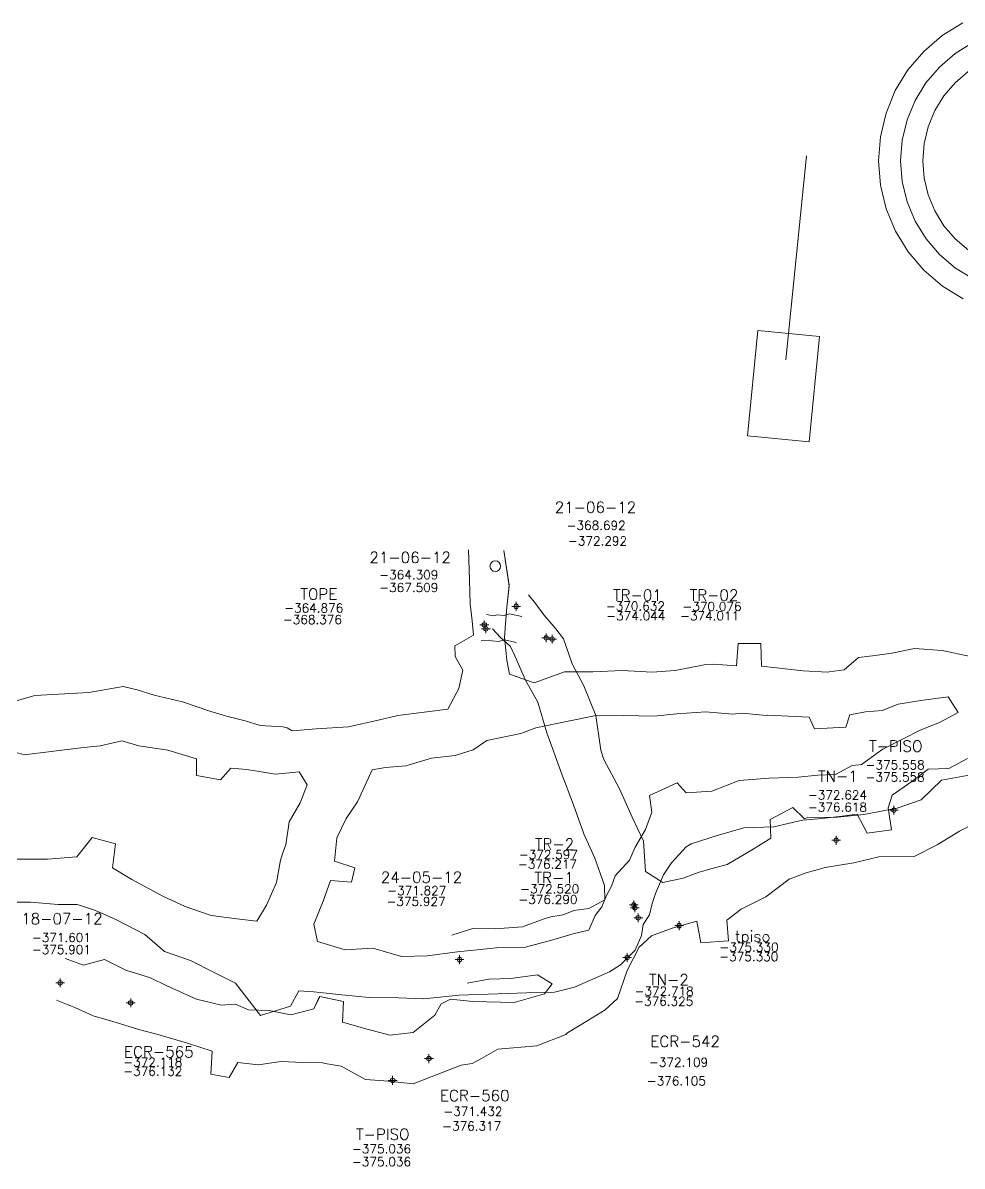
# Model space of a CAD drawing. Extents: x 0 to 99091, y -1812 to 13278.
# Drawn here: x 9673.7 to 9779.9, y 10080.2 to 10209.5 of the extents above; entities that cross this region are included whole.
import ezdxf
from ezdxf.enums import TextEntityAlignment as Align

# ---------------------------------------------------------------- set-up
doc = ezdxf.new("R2010")
doc.units = 0
doc.header["$MEASUREMENT"] = 0
doc.header["$PDMODE"] = 34
doc.header["$PDSIZE"] = 0.5
for name, color, linetype in [('F-440-8648-EW-SCR', 1, 'Continuous'), ('F-460-8733-W-FIC', 160, 'Continuous'), ('F-460-8733-W-SCR', 160, 'Continuous'), ('proy82- 480', 7, 'Continuous')]:
    doc.layers.add(name, color=color, linetype=linetype)
doc.styles.add('ROMAND', font='ROMAND.SHX')
doc.styles.add('ROMANS', font='ROMANS.SHX', dxfattribs={"width": 2.5})

# ---------------------------------------------------------------- blocks, each defined once
blk = doc.blocks.new('F2')
at = {"lineweight": 0}
blk.add_point((0, 0), dxfattribs=at)
at = {"lineweight": 0, "style": 'ROMAND'}
for tag, height, p in [('NOMBRE', 1.25, (0.2, 6.62)), ('CIELO', 1, (0.14, 4.62)), ('PISO', 1, (0.14, 3.25))]:
    blk.add_attdef(tag, text='', height=height, dxfattribs=at).set_placement(p, align=Align.CENTER)
at = {"lineweight": 0, "style": 'ROMANS', "flags": 1}
for tag, p in [('MINA', (-0.07, -3.26)), ('LOCALIZACION', (-0.07, -4.93)), ('ESTRUCTURA', (-0.07, -6.62)), ('NIVEL', (-0.07, -8.29)), ('OBRA', (-0.07, -10.12)), ('FECHA', (-0.07, -11.79)), ('ATRAS', (-0.07, -13.48)), ('TOPOGRAFO', (2.67, -15.3))]:
    blk.add_attdef(tag, text='', height=1.25, dxfattribs=at).set_placement(p, align=Align.CENTER)

msp = doc.modelspace()

# ---------------------------------------------------------------- linework, layer by layer
at = {"color": 0, "linetype": 'Continuous', "lineweight": 0, "ltscale": 5, "flags": 128}
msp.add_lwpolyline([(9781.178, 10180.57), (9779.17, 10181.79), (9777.38, 10183.32), (9775.85, 10185.11), (9774.618, 10187.12), (9773.716, 10189.29), (9773.165, 10191.58), (9772.979, 10193.93), (9773.161, 10196.27), (9773.709, 10198.56), (9774.608, 10200.74), (9775.837, 10202.75), (9777.364, 10204.54), (9779.153, 10206.07), (9781.159, 10207.3)], dxfattribs=at)
at = {"color": 4, "linetype": 'Continuous', "lineweight": 0, "ltscale": 5, "elevation": -325.8223, "flags": 128}
msp.add_lwpolyline([(9760.004, 10171.42), (9762.321, 10194.5)], dxfattribs=at)
msp.add_lwpolyline([(9755.647, 10162.81), (9762.613, 10162.13), (9763.785, 10174.07), (9756.81, 10174.75)], close=True, dxfattribs=at)
at = {"color": 4, "linetype": 'Continuous', "lineweight": 0, "ltscale": 5}
msp.add_circle((9727.12165, 10148.08756), 0.6, dxfattribs=at)
at = {"layer": 'F-440-8648-EW-SCR', "color": 1, "linetype": 'Continuous', "lineweight": 0, "flags": 128}
for points, elevation in [([(9744.11934, 10118.30416), (9744.81898, 10120.25077), (9744.58572, 10122.16229)], -360.24028), ([(9744.11934, 10118.30416), (9744.81895, 10120.25071), (9744.58562, 10122.16219)], -363.94028)]:
    msp.add_lwpolyline(points, dxfattribs=dict(at, elevation=elevation))
at = {"layer": 'F-440-8648-EW-SCR', "color": 1, "linetype": 'Continuous', "lineweight": 0}
for points in [[(9724.09769, 10149.94745, -360.19424), (9724.19665, 10146.51523, -360.21401), (9724.26238, 10143.81256, -360.28095), (9724.49682, 10141.89429, -360.16879), (9724.65754, 10140.2821, -360.02698), (9722.5442, 10139.06775, -359.66539), (9722.58757, 10137.87782, -359.62917)], [(9724.09766, 10149.94739, -364.19424), (9724.19665, 10146.51523, -364.21401), (9724.26238, 10143.81256, -364.28095), (9724.49682, 10141.89429, -364.16879), (9724.65754, 10140.2821, -364.02698), (9722.5442, 10139.06775, -363.66539), (9722.58757, 10137.87782, -364.22917)], [(9728.10068, 10149.85413, -360.19424), (9728.70704, 10145.92141, -360.21401), (9728.44654, 10143.44812, -360.28095), (9728.28249, 10141.56456, -360.16879), (9728.17634, 10140.01307, -360.02698), (9728.32232, 10138.56449, -359.66539), (9728.42659, 10137.45665, -359.67415)], [(9728.10068, 10149.85413, -364.19424), (9728.70704, 10145.83508, -364.21401), (9728.44654, 10143.44812, -364.28095), (9728.28249, 10141.56456, -364.16879), (9728.17631, 10140.01303, -364.02698), (9728.32232, 10138.56449, -363.66539), (9728.42659, 10137.45665, -363.67415)], [(9751.77916, 10136.9944, -364.86393), (9754.42106, 10136.82421, -364.80156), (9754.60804, 10139.32796, -364.83015)], [(9751.77916, 10136.9944, -359.86393), (9754.42106, 10136.82421, -359.90156), (9754.60284, 10139.32633, -359.85848)], [(9754.60284, 10139.32633, -359.85848), (9757.15777, 10139.32633, -359.8392), (9757.24883, 10136.7783, -359.8421), (9761.94995, 10136.26351, -360.00869), (9764.69105, 10136.10586, -360.44777), (9764.88945, 10136.13093, -360.45067), (9766.57586, 10136.34399, -360.47528), (9768.21106, 10137.76013, -360.40133), (9770.09588, 10137.99827, -360.32884), (9771.9807, 10138.2364, -360.15634), (9774.53485, 10138.76069, -359.89398), (9777.68529, 10138.55396, -359.73885), (9780.8984, 10137.85117, -360.08373)], [(9754.60804, 10139.32796, -364.83015), (9757.15627, 10139.3211, -364.8392), (9757.24883, 10136.7783, -364.8421), (9761.94995, 10136.26351, -364.90869), (9764.69105, 10136.10586, -364.74777), (9764.88945, 10136.13093, -364.75067), (9766.57586, 10136.34399, -364.77528), (9768.21106, 10137.76013, -364.80133), (9770.09588, 10137.99827, -364.82884), (9771.9807, 10138.2364, -364.85634), (9774.53485, 10138.76069, -364.79398), (9777.68529, 10138.55396, -364.83885), (9780.8984, 10137.85117, -364.88373)], [(9722.58757, 10137.87782, -359.62917), (9722.58757, 10137.87782, -359.62917), (9723.46397, 10136.30242, -359.72196), (9722.99641, 10134.23329, -360.11186)], [(9722.58757, 10137.87782, -364.22917), (9722.58757, 10137.87782, -364.22917), (9723.46397, 10136.30242, -364.32196), (9722.99641, 10134.23329, -364.31186)], [(9728.42659, 10137.45665, -359.67415), (9728.42659, 10137.45665, -359.67415), (9728.74687, 10135.87708, -359.72196), (9731.50709, 10134.89966, -359.82457)], [(9728.42659, 10137.45665, -363.67415), (9728.42659, 10137.45665, -363.67415), (9728.74687, 10135.87708, -364.32196), (9731.50709, 10134.89966, -364.32457)], [(9731.50709, 10134.89966, -359.82457), (9734.96367, 10136.12931, -359.2244), (9738.16517, 10136.14863, -359.52425), (9741.46288, 10136.27159, -359.82409), (9744.8717, 10136.0985, -360.22392), (9747.46617, 10136.29531, -360.1238), (9750.74524, 10136.91794, -360.02364), (9751.77916, 10136.9944, -359.86393), (9751.77916, 10136.9944, -359.86393)], [(9731.50709, 10134.89966, -364.32457), (9734.96367, 10136.12931, -364.4244), (9738.16517, 10136.14863, -364.32425), (9741.46288, 10136.27159, -364.42409), (9744.8717, 10136.0985, -364.42392), (9747.46617, 10136.29531, -364.4238), (9750.74524, 10136.91794, -364.52364), (9751.77916, 10136.9944, -364.86393), (9751.77916, 10136.9944, -364.86393)], [(9672.6925, 10132.75875, -358.5297), (9675.04538, 10133.45057, -357.81766), (9675.04538, 10133.45057, -357.81766), (9681.128, 10133.8046, -359.04737), (9685.01175, 10134.46726, -358.66588)], [(9672.6925, 10132.75875, -362.5297), (9675.04538, 10133.45057, -362.01766), (9675.04538, 10133.45057, -362.01766), (9681.1287, 10133.8046, -363.14737), (9685.01175, 10134.46726, -363.46588)], [(9685.01175, 10134.46726, -358.66588), (9686.60685, 10134.08879, -358.11249), (9688.52026, 10133.50947, -357.86944), (9691.73535, 10132.745, -357.9634), (9694.95917, 10131.66444, -358.96021), (9696.58557, 10131.17202, -359.10862), (9696.87258, 10131.08512, -359.11716), (9698.81497, 10130.60151, -358.97411), (9700.53704, 10130.08012, -359.02536), (9703.10267, 10129.93022, -358.79655), (9703.58102, 10129.78539, -358.81079)], [(9685.01175, 10134.46726, -363.46588), (9686.60685, 10134.08879, -363.41249), (9688.52026, 10133.50947, -363.46944), (9691.73535, 10132.745, -363.4634), (9694.95917, 10131.66444, -363.46021), (9696.58557, 10131.17202, -363.50862), (9696.87258, 10131.08512, -363.51716), (9698.81497, 10130.60151, -363.57411), (9700.53704, 10130.08012, -363.62536), (9703.10267, 10129.93022, -363.69655), (9703.58102, 10129.78539, -363.71079)], [(9710.53425, 10129.91524, -359.58494), (9713.86009, 10130.64929, -359.68712), (9716.09971, 10131.20974, -359.48859), (9719.0779, 10131.58442, -359.29051), (9721.75984, 10131.91175, -359.79224), (9722.99641, 10134.23329, -360.11186), (9722.99641, 10134.23329, -360.11186), (9722.99641, 10134.23329, -360.11186)], [(9710.53425, 10129.91524, -364.28494), (9713.86009, 10130.64929, -364.18712), (9716.09971, 10131.20974, -364.28859), (9719.0779, 10131.58442, -364.39051), (9721.75984, 10131.91175, -364.39224), (9722.99641, 10134.23329, -364.31186), (9722.99641, 10134.23329, -364.31186), (9722.99641, 10134.23329, -364.31186)], [(9753.95556, 10131.33368, -359.62349), (9755.09794, 10131.4668, -359.90156), (9757.75237, 10131.1974, -359.8392), (9757.95077, 10131.22247, -359.8421), (9762.61429, 10131.00532, -360.00869), (9763.22643, 10129.69732, -360.44777), (9766.78717, 10129.88558, -360.45067), (9767.21513, 10131.28422, -360.47528), (9768.98822, 10131.60903, -360.40133), (9770.88557, 10131.74795, -360.32884), (9772.70771, 10132.48215, -360.15634), (9775.2744, 10132.90723, -359.89398), (9778.34963, 10133.29576, -359.73885), (9779.48332, 10131.53867, -359.00419)], [(9753.95556, 10131.33368, -364.52349), (9755.09794, 10131.4668, -364.80156), (9757.75237, 10131.1974, -364.8392), (9757.95077, 10131.22247, -364.8421), (9762.61429, 10131.00532, -364.90869), (9763.22648, 10129.69732, -364.74777), (9766.78723, 10129.88553, -364.75067), (9767.21513, 10131.28422, -364.77528), (9768.98822, 10131.60903, -364.80133), (9770.88557, 10131.74795, -364.82884), (9772.70771, 10132.48215, -364.85634), (9775.2744, 10132.90723, -364.79398), (9778.34963, 10133.29576, -364.83885), (9779.48332, 10131.53867, -363.30419)], [(9730.02067, 10129.14027, -359.62465), (9731.69713, 10129.8032, -359.82457), (9735.17234, 10130.5332, -359.2244), (9738.35149, 10131.1521, -359.52425), (9741.65292, 10131.17514, -359.82409), (9745.05801, 10131.10197, -360.22392), (9747.64876, 10131.39872, -360.1238), (9750.94274, 10131.62162, -360.02364), (9753.95556, 10131.33368, -359.62349), (9753.95556, 10131.33368, -359.62349)], [(9730.02067, 10129.14027, -364.42465), (9731.69713, 10129.8032, -364.32457), (9735.17234, 10130.5332, -364.4244), (9738.35149, 10131.1521, -364.32425), (9741.65292, 10131.17514, -364.42409), (9745.05801, 10131.10197, -364.42392), (9747.64876, 10131.39872, -364.4238), (9750.94274, 10131.62162, -364.52364), (9753.95556, 10131.33368, -364.52349), (9753.95556, 10131.33368, -364.52349)], [(9779.48332, 10131.53867, -359.00419), (9777.37182, 10130.39854, -358.95135), (9775.20098, 10129.55249, -359.1985), (9773.26534, 10128.54986, -359.13286), (9770.95819, 10127.37026, -359.09281), (9770.33275, 10126.93803, -359.1376), (9768.55427, 10125.66106, -359.36556), (9768.2608, 10125.60185, -359.38476)], [(9779.48332, 10131.53867, -363.30419), (9777.37182, 10130.39854, -363.45135), (9775.20098, 10129.55249, -363.4985), (9773.26534, 10128.54986, -363.53286), (9770.95819, 10127.37026, -363.49281), (9770.33275, 10126.93803, -363.5376), (9768.55427, 10125.66106, -363.66556), (9768.2608, 10125.60185, -363.68476)], [(9703.58102, 10129.78539, -363.71079), (9704.14632, 10129.44441, -363.77247), (9706.84117, 10129.70371, -363.89629), (9710.53425, 10129.91524, -364.28494)], [(9703.58102, 10129.78539, -358.81079), (9704.14632, 10129.44441, -358.87247), (9706.84117, 10129.70371, -359.19629), (9710.53425, 10129.91524, -359.58494)], [(9713.19793, 10125.03849, -364.20221), (9714.71225, 10125.31695, -364.18712), (9717.01499, 10125.48241, -364.28859), (9719.91428, 10126.35083, -364.39051), (9722.59623, 10126.67816, -364.39224), (9724.62257, 10127.3058, -364.39358), (9726.17502, 10128.36405, -364.39467), (9730.02067, 10129.14027, -364.42465)], [(9713.19793, 10125.03849, -359.70221), (9714.71225, 10125.31695, -359.68712), (9717.01499, 10125.48241, -359.48859), (9719.91428, 10126.35083, -359.29051), (9722.59623, 10126.67816, -359.79224), (9724.62257, 10127.3058, -360.19358), (9726.17502, 10128.36405, -359.89467), (9730.02067, 10129.14027, -359.62465)], [(9671.71247, 10127.34677, -358.5297), (9673.83371, 10126.75939, -357.81766), (9673.83371, 10126.75939, -357.81766), (9680.25074, 10127.52826, -359.04737), (9682.41648, 10127.74584, -358.92678)], [(9671.71247, 10127.34677, -362.5297), (9673.83371, 10126.75939, -362.01766), (9673.83371, 10126.75939, -362.01766), (9680.25074, 10127.52826, -363.14737), (9682.41648, 10127.74584, -363.02678)], [(9682.41648, 10127.74584, -358.92678), (9684.86818, 10128.34623, -358.11249), (9686.78159, 10127.76691, -357.86944), (9690.08361, 10127.28957, -357.9634), (9693.3364, 10126.30472, -358.96021), (9693.31072, 10124.41652, -359.10862), (9696.03867, 10123.92204, -359.11716), (9697.1922, 10125.24178, -358.97411), (9699.03019, 10125.10323, -359.02536), (9702.24603, 10124.55275, -358.84865), (9702.24603, 10124.55275, -358.84865)], [(9682.41648, 10127.74584, -363.02678), (9684.86818, 10128.34623, -363.41249), (9686.78159, 10127.76691, -363.46944), (9690.08361, 10127.28957, -363.4634), (9693.3364, 10126.30472, -363.46021), (9693.3108, 10124.41685, -363.50862), (9696.03867, 10123.92156, -363.51716), (9697.1922, 10125.24178, -363.57411), (9699.03019, 10125.10323, -363.62536), (9702.24603, 10124.55275, -363.74865), (9702.24603, 10124.55275, -363.74865)], [(9780.53154, 10126.34336, -359.00419), (9778.42003, 10125.20323, -358.95135), (9776.09097, 10125.14138, -359.1985), (9774.23444, 10123.74665, -359.13286), (9772.0064, 10122.17495, -359.09281), (9771.57874, 10120.76247, -359.1376), (9771.94367, 10118.26919, -359.36556), (9769.19112, 10117.87696, -358.82124)], [(9780.53154, 10126.34336, -363.30419), (9778.42003, 10125.20323, -363.45135), (9776.09097, 10125.14138, -363.4985), (9774.23444, 10123.74665, -363.53286), (9772.0064, 10122.17495, -363.49281), (9771.57874, 10120.76247, -363.5376), (9771.94367, 10118.26922, -363.66556), (9769.19112, 10117.87697, -363.52124)], [(9711.22208, 10113.95497, -359.70385), (9708.93878, 10114.70355, -359.55336), (9709.20363, 10117.35772, -359.52592), (9710.25689, 10119.53399, -359.39289), (9711.53023, 10121.42472, -359.45429), (9713.19794, 10125.0385, -359.6101)], [(9711.22208, 10113.95159, -363.90385), (9708.93878, 10114.70355, -364.05336), (9709.20363, 10117.35772, -364.12592), (9710.25689, 10119.53399, -364.19289), (9711.53023, 10121.42472, -364.05429), (9713.19794, 10125.03846, -364.2101)], [(9768.2608, 10125.60185, -363.68476), (9767.50512, 10125.52197, -363.62126), (9765.59322, 10124.52967, -363.62126), (9763.59306, 10124.43303, -363.62127), (9761.40367, 10124.21725, -363.62129), (9758.09996, 10124.09263, -363.6213), (9754.70655, 10123.85867, -363.62132), (9751.61025, 10122.64916, -363.72133), (9748.71442, 10122.46424, -363.72135), (9747.70106, 10123.57019, -363.62135), (9744.58562, 10122.16219, -363.62135)], [(9768.2608, 10125.60185, -359.38476), (9767.50512, 10125.52197, -358.82126), (9765.59322, 10124.52967, -358.82126), (9763.59306, 10124.43303, -359.12127), (9761.40367, 10124.21725, -359.32129), (9758.09996, 10124.09263, -359.6213), (9754.70655, 10123.85867, -359.82132), (9751.61025, 10122.64916, -359.12133), (9748.71442, 10122.46424, -359.12135), (9747.70106, 10123.57019, -360.22135), (9744.58572, 10122.16229, -360.18935)], [(9702.24603, 10124.55275, -358.84865), (9704.94087, 10124.81206, -358.87247)], [(9702.24603, 10124.55275, -363.74865), (9704.94087, 10124.81206, -363.77247)], [(9703.44489, 10116.56292, -359.55336), (9703.80447, 10119.18503, -359.52592), (9705.04718, 10121.29718, -359.39289), (9705.8469, 10123.3482, -359.45429), (9704.94087, 10124.81206, -358.87247)], [(9703.44489, 10116.56292, -364.05336), (9703.80447, 10119.18503, -364.12592), (9705.04718, 10121.29718, -364.19289), (9705.8469, 10123.3482, -364.05429), (9704.94087, 10124.81206, -363.77247)], [(9769.19112, 10117.87696, -358.82124), (9768.04456, 10120.04849, -358.82126), (9766.06401, 10119.75281, -358.82126), (9764.07365, 10119.55665, -359.12127), (9761.88426, 10119.34088, -359.32129), (9758.6394, 10118.61914, -359.6213), (9755.23618, 10118.48471, -359.82132), (9752.11045, 10117.57375, -359.12133), (9749.28328, 10116.69221, -359.12135), (9748.71481, 10116.33396, -360.24028), (9748.71481, 10116.33396, -360.24028)], [(9769.19112, 10117.87697, -363.52124), (9768.04456, 10120.04849, -363.62126), (9766.06401, 10119.75281, -363.62126), (9764.07365, 10119.55665, -363.62127), (9761.88426, 10119.34088, -363.62129), (9758.6394, 10118.61914, -363.6213), (9755.23618, 10118.48471, -363.62132), (9752.11045, 10117.57375, -363.72133), (9749.28328, 10116.69221, -363.72135), (9748.71481, 10116.33396, -363.94028), (9748.71481, 10116.33396, -363.94028)], [(9672.66377, 10114.92017, -359.69333), (9672.66377, 10114.92017, -359.69333), (9676.45572, 10114.92783, -359.43768), (9679.79725, 10115.21778, -359.44642), (9681.50879, 10117.39099, -359.15225), (9684.16757, 10116.66439, -359.15312), (9683.80331, 10113.95387, -358.75863), (9685.98966, 10112.65775, -358.76594), (9689.50003, 10110.77405, -359.05246)], [(9672.69617, 10114.94994, -363.52573), (9672.69617, 10114.94994, -363.52573), (9676.45572, 10114.92783, -363.53768), (9679.79725, 10115.21778, -363.74642), (9681.50879, 10117.39108, -363.55225), (9684.16757, 10116.66439, -363.55312), (9683.80331, 10113.95387, -363.55863), (9685.98966, 10112.65775, -363.56594), (9689.50003, 10110.77405, -363.35246)], [(9744.11934, 10118.30416, -360.24028), (9742.93781, 10116.3096, -359.66459), (9742.30769, 10114.83985, -359.11194), (9740.66661, 10113.04231, -358.83625), (9740.28593, 10111.90059, -359.19676), (9739.68205, 10110.74582, -359.55398), (9739.17007, 10109.55164, -359.8112), (9738.42175, 10108.56754, -359.97171), (9737.71286, 10106.91407, -359.91247), (9736.03231, 10106.54713, -359.97956)], [(9744.11934, 10118.30416, -363.94028), (9742.93781, 10116.3096, -363.86459), (9742.30769, 10114.83985, -364.01194), (9740.66661, 10113.04231, -364.13625), (9740.28593, 10111.90059, -364.19676), (9739.68205, 10110.74582, -364.15398), (9739.17007, 10109.55164, -364.2112), (9738.42175, 10108.56754, -364.07171), (9737.71286, 10106.91407, -364.01247), (9736.03231, 10106.54713, -363.67956)], [(9697.89575, 10108.17805, -359.06792), (9700.16074, 10107.91383, -359.07024), (9701.22264, 10109.75022, -359.17835), (9702.36017, 10112.31067, -359.38917), (9702.82909, 10114.81667, -359.49883), (9703.10943, 10115.78175, -359.70269), (9703.44489, 10116.56292, -359.55336)], [(9697.89575, 10108.17805, -363.76792), (9700.16074, 10107.91383, -363.97024), (9701.22264, 10109.75022, -363.87835), (9702.36017, 10112.31067, -363.88917), (9702.82909, 10114.81667, -363.99883), (9703.10943, 10115.78175, -363.90269), (9703.44489, 10116.56292, -364.05336)], [(9748.71481, 10116.33396, -360.24028), (9747.07373, 10114.53642, -359.66459), (9746.16788, 10113.18488, -359.11194), (9745.26208, 10111.07211, -358.83625), (9744.8814, 10109.93039, -359.19676), (9744.55324, 10108.65741, -359.55398), (9743.85745, 10107.54204, -359.8112), (9743.66058, 10106.32151, -359.97171), (9742.9517, 10104.66804, -359.91247), (9742.19023, 10103.90706, -359.97956)], [(9748.71481, 10116.33396, -363.94028), (9747.07373, 10114.53642, -363.86459), (9746.16788, 10113.18488, -364.01194), (9745.26208, 10111.07211, -364.13625), (9744.8814, 10109.93039, -364.19676), (9744.55324, 10108.65741, -364.15398), (9743.85745, 10107.54204, -364.2112), (9743.66058, 10106.32151, -364.07171), (9742.9517, 10104.66804, -364.01247), (9742.19023, 10103.90706, -363.67956)], [(9706.99259, 10105.62306, -358.95531), (9706.99259, 10105.62306, -358.95531), (9706.60376, 10107.58608, -359.17835), (9707.64851, 10110.18384, -359.38917), (9708.48855, 10112.54059, -359.49883), (9710.83812, 10112.33304, -359.70269), (9711.22185, 10113.95434, -359.70385)], [(9706.99259, 10105.62306, -364.05531), (9706.60376, 10107.58608, -363.87835), (9707.64851, 10110.18384, -363.88917), (9708.48855, 10112.54059, -363.99883), (9710.83812, 10112.33304, -363.90269), (9711.22185, 10113.95431, -363.90385)], [(9671.65543, 10107.74572, -363.72104), (9672.13109, 10110.07983, -363.52573), (9674.54098, 10110.09319, -363.53768), (9677.66158, 10109.8253, -363.74642), (9679.81563, 10109.83265, -363.55225), (9680.09455, 10109.72219, -363.55312), (9681.88857, 10109.11923, -363.55863), (9684.18538, 10108.10203, -363.56594), (9687.4871, 10106.41651, -363.35246)], [(9671.65547, 10107.74569, -359.42104), (9672.13097, 10110.07983, -359.62573), (9674.54098, 10110.09319, -359.43768), (9677.66158, 10109.8253, -359.44642), (9679.81563, 10109.83265, -359.15225), (9680.09455, 10109.72219, -359.15312), (9681.88857, 10109.11923, -358.75863), (9684.18538, 10108.10203, -358.76594), (9687.4871, 10106.41651, -359.05246)], [(9689.50003, 10110.77405, -359.05246), (9692.04026, 10109.60061, -359.25372), (9694.97847, 10108.57379, -358.76583), (9697.89575, 10108.17805, -359.06792)], [(9689.50003, 10110.77405, -363.35246), (9692.04026, 10109.60061, -363.45372), (9694.97847, 10108.57379, -363.56583), (9697.89575, 10108.17805, -363.76792)], [(9687.4871, 10106.41651, -363.35246), (9689.69185, 10104.51682, -363.45372), (9692.63006, 10103.49, -363.56583), (9695.3098, 10102.14196, -363.87432), (9697.71737, 10100.91965, -363.97196)], [(9687.4871, 10106.41651, -359.05246), (9689.69185, 10104.51682, -359.25372), (9692.63006, 10103.49, -358.76583), (9695.3098, 10102.14196, -359.57432), (9697.71737, 10100.91965, -359.47196)], [(9736.03231, 10106.54713, -359.97956), (9736.03231, 10106.54713, -359.97956), (9733.6226, 10105.80427, -359.42971), (9730.54609, 10105.00741, -358.61903), (9727.24774, 10104.90393, -358.90767), (9722.85933, 10104.4661, -359.59252)], [(9736.03231, 10106.54713, -363.67956), (9736.03231, 10106.54713, -363.67956), (9733.6226, 10105.80427, -363.62971), (9730.54609, 10105.00741, -363.71903), (9727.24774, 10104.90393, -363.70767), (9722.85933, 10104.4661, -363.69252)], [(9722.85933, 10104.4661, -359.59252), (9719.40962, 10104.02433, -358.9927), (9716.49655, 10103.93397, -359.28403), (9713.25457, 10104.86996, -359.27415), (9710.13383, 10104.69434, -359.06488), (9706.99259, 10105.62306, -358.95531)], [(9722.85933, 10104.4661, -363.69252), (9719.40962, 10104.02433, -363.5927), (9716.49655, 10103.93397, -363.58403), (9713.25457, 10104.86996, -363.97415), (9710.13383, 10104.69434, -363.86488), (9706.99259, 10105.62306, -364.05531)], [(9742.19023, 10103.90706, -359.97956), (9741.28807, 10102.99311, -359.65347), (9740.03862, 10102.20369, -358.45141), (9736.09079, 10100.47905, -359.13763), (9733.80761, 10099.90717, -359.42971), (9730.70915, 10099.80996, -358.61903), (9727.41079, 10099.70649, -358.90767), (9723.01298, 10099.56851, -359.59252)], [(9742.19023, 10103.90706, -363.67956), (9741.28807, 10102.99309, -364.05347), (9740.03862, 10102.20369, -363.95141), (9736.09079, 10100.47905, -364.03763), (9733.80761, 10099.90717, -363.62971), (9730.70915, 10099.80996, -363.71903), (9727.41079, 10099.70649, -363.70767), (9723.01298, 10099.56851, -363.69252)], [(9723.01298, 10099.56851, -359.59252), (9719.0566, 10099.13706, -358.9927), (9716.15794, 10099.24618, -359.28403), (9712.85113, 10099.28451, -359.27415), (9709.7664, 10099.60759, -359.06488), (9706.58194, 10099.93787, -358.95531), (9704.88636, 10100.06034, -358.85022), (9703.95876, 10098.32266, -358.84783), (9700.5737, 10097.26378, -358.83796), (9697.71737, 10100.91965, -359.47196)], [(9723.01298, 10099.56851, -363.69252), (9719.0566, 10099.13706, -363.5927), (9716.15794, 10099.24618, -363.58403), (9712.85113, 10099.28451, -363.97415), (9709.7664, 10099.60759, -363.86488), (9706.58194, 10099.93787, -364.05531), (9704.88636, 10100.06034, -363.95022), (9703.95876, 10098.32266, -363.94783), (9700.5737, 10097.26378, -363.93796), (9697.71737, 10100.91965, -363.97196)]]:
    msp.add_polyline3d(points, dxfattribs=at)
at = {"layer": 'F-460-8733-W-SCR', "color": 160, "linetype": 'Continuous', "lineweight": 0}
for points in [[(9730.86514, 10144.84806, -368.69199), (9731.67332, 10143.85117, -369.12233), (9732.6122, 10142.57127, -369.10581), (9733.96236, 10141.00327, -369.87789)], [(9730.86514, 10144.84806, -372.29199), (9731.67332, 10143.85117, -372.62233), (9732.6122, 10142.57127, -372.90581), (9733.96236, 10141.00327, -373.27789)], [(9726.12899, 10142.62209, -364.30881), (9726.90603, 10142.45794, -364.91648), (9727.33589, 10142.57156, -366.02032), (9728.13359, 10142.50526, -366.828), (9728.73952, 10142.68388, -367.45337), (9730.13819, 10142.38842, -368.34719)], [(9726.12899, 10142.62209, -367.50881), (9726.90603, 10142.45794, -368.71648), (9727.33589, 10142.57156, -369.22032), (9728.13359, 10142.50526, -369.928), (9728.73952, 10142.68388, -370.75337), (9730.13819, 10142.38842, -371.84719)], [(9726.8031, 10140.99321, -368.69199), (9727.68381, 10140.06516, -369.12233), (9728.84031, 10138.99178, -369.10581), (9729.35152, 10137.93725, -370.00931)], [(9726.8031, 10140.99321, -372.29199), (9727.68381, 10140.06516, -372.62233), (9728.84031, 10138.99178, -372.90581), (9729.35152, 10137.93725, -374.30931)], [(9733.96236, 10141.00327, -369.87789), (9734.82151, 10139.86578, -370.00931), (9735.81848, 10137.038, -370.90765), (9737.12624, 10134.53173, -370.69944), (9738.51123, 10131.20489, -370.61746), (9739.05282, 10127.26277, -370.74531), (9739.05282, 10127.26277, -370.74531)], [(9733.96236, 10141.00327, -373.27789), (9734.82151, 10139.86578, -374.30931), (9735.81848, 10137.038, -374.70765), (9737.12624, 10134.53173, -374.89944), (9738.51123, 10131.20489, -375.21746), (9739.05282, 10127.26277, -375.44531), (9739.05282, 10127.26277, -375.44531)], [(9725.50896, 10139.68686, -364.30881), (9726.32733, 10139.7184, -364.91648), (9726.71585, 10139.63633, -366.02032), (9727.51355, 10139.57003, -366.828), (9728.11948, 10139.74865, -367.45337), (9729.51815, 10139.4532, -368.34719)], [(9725.50896, 10139.68686, -367.50881), (9726.32733, 10139.7184, -368.71648), (9726.71585, 10139.63633, -369.22032), (9727.51355, 10139.57003, -369.928), (9728.11948, 10139.74865, -370.75337), (9729.51815, 10139.4532, -371.84719)], [(9729.35152, 10137.93725, -370.00931), (9729.35152, 10137.93725, -370.00931), (9730.53712, 10135.17597, -370.90765), (9731.93918, 10132.70296, -370.69944), (9732.94693, 10129.24312, -370.61746), (9734.66555, 10124.5662, -371.35959), (9734.66555, 10124.5662, -371.35959)], [(9729.35152, 10137.93725, -374.30931), (9729.35152, 10137.93725, -374.30931), (9730.53712, 10135.17597, -374.70765), (9731.93918, 10132.70296, -374.89944), (9732.94693, 10129.24312, -375.21746), (9734.66555, 10124.5662, -375.65959), (9734.66555, 10124.5662, -375.65959)], [(9739.05282, 10127.26277, -370.74531), (9739.05282, 10127.26277, -370.74531), (9739.38703, 10126.21168, -371.35959), (9741.17095, 10122.91615, -371.84384), (9742.60578, 10119.7107, -371.92354), (9743.8761, 10116.97727, -372.09184), (9744.11197, 10113.56571, -372.56698), (9746.08422, 10112.30895, -371.72935)], [(9739.05282, 10127.26277, -375.44531), (9739.05282, 10127.26277, -375.44531), (9739.38703, 10126.21168, -375.65959), (9741.17095, 10122.91615, -375.64384), (9742.60578, 10119.7107, -375.72354), (9743.8761, 10116.97727, -376.09184), (9744.11197, 10113.56571, -376.26698), (9746.08422, 10112.30895, -376.26829)], [(9734.66555, 10124.5662, -371.35959), (9734.66555, 10124.5662, -371.35959), (9734.66555, 10124.5662, -371.35959), (9735.97732, 10121.10612, -371.84384), (9737.12886, 10117.80194, -371.92354), (9738.39918, 10115.06851, -372.09184), (9739.48492, 10111.95314, -372.56698), (9739.50047, 10110.35658, -372.16187)], [(9734.66555, 10124.5662, -375.65959), (9734.66555, 10124.5662, -375.65959), (9734.66555, 10124.5662, -375.65959), (9735.97732, 10121.10612, -375.64384), (9737.12886, 10117.80194, -375.72354), (9738.39918, 10115.06851, -376.09184), (9739.48492, 10111.95314, -376.26698), (9739.50047, 10110.35658, -376.36187)], [(9762.0944, 10119.5133, -376.12594), (9762.45072, 10119.66602, -376.63747), (9765.83435, 10119.69606, -376.54938), (9768.80177, 10120.00316, -376.56018), (9772.58432, 10120.70466, -376.57433), (9775.31831, 10121.6717, -376.58512), (9777.6188, 10123.86433, -376.99592), (9781.3437, 10124.55308, -376.78523)], [(9762.0944, 10119.5133, -372.42594), (9762.45072, 10119.66602, -372.63747), (9765.83435, 10119.69606, -372.44938), (9768.80177, 10120.00316, -372.46018), (9772.58432, 10120.70466, -372.47433), (9775.31831, 10121.6717, -372.28512), (9777.6188, 10123.86433, -373.79592), (9781.3437, 10124.55308, -372.78523)], [(9746.08422, 10112.30895, -376.26829), (9748.38423, 10112.78056, -376.26262), (9749.78479, 10113.32684, -376.25897), (9750.07091, 10113.41702, -376.25825), (9751.50153, 10113.86793, -376.1546), (9753.34371, 10114.3437, -376.24999), (9756.0899, 10115.94319, -376.24246), (9758.29505, 10117.30856, -376.13493), (9758.20652, 10119.4305, -376.23104), (9760.78332, 10120.78883, -376.23031), (9762.0944, 10119.5133, -376.12594)], [(9746.08422, 10112.30895, -371.72935), (9748.38423, 10112.78056, -371.56262), (9749.78479, 10113.32684, -371.45897), (9750.07091, 10113.41702, -371.45825), (9751.50153, 10113.86793, -372.0546), (9753.34371, 10114.3437, -371.84999), (9756.0899, 10115.94319, -372.24246), (9758.29505, 10117.30853, -372.53493), (9758.20652, 10119.43053, -372.43104), (9760.78332, 10120.78883, -372.43031), (9762.0944, 10119.5133, -372.42594)], [(9763.6526, 10113.7854, -376.60679), (9764.45151, 10114.00944, -376.63747), (9767.66841, 10114.51086, -376.54938), (9770.50244, 10115.19507, -376.56018), (9774.51841, 10115.23664, -376.57433), (9777.11902, 10116.58078, -376.58512), (9779.65294, 10118.11348, -376.99592), (9782.94048, 10119.8149, -376.78523)], [(9763.6526, 10113.7854, -372.60679), (9764.45151, 10114.00944, -372.63747), (9767.66841, 10114.51086, -372.44938), (9770.50244, 10115.19507, -372.46018), (9774.51841, 10115.23664, -372.47433), (9777.11902, 10116.58078, -372.28512), (9779.65294, 10118.11348, -373.79592), (9782.94048, 10119.8149, -372.78523)], [(9747.12139, 10107.14006, -371.76966), (9749.91731, 10107.91644, -371.56262), (9750.36482, 10105.4933, -371.45897), (9753.50159, 10105.69839, -371.45825), (9753.33522, 10108.05006, -372.0546), (9754.93691, 10109.28883, -371.84999), (9757.74322, 10110.69758, -372.24246), (9760.36917, 10112.67857, -372.53493), (9761.8651, 10113.25491, -372.43104), (9762.15123, 10113.34509, -372.43031), (9763.6526, 10113.7854, -372.60679)], [(9747.12139, 10107.14006, -376.26966), (9749.91731, 10107.91644, -376.26262), (9750.36482, 10105.49327, -376.25897), (9753.50163, 10105.69842, -376.25825), (9753.33522, 10108.05006, -376.1546), (9754.93691, 10109.28883, -376.24999), (9757.74322, 10110.69758, -376.24246), (9760.36917, 10112.67857, -376.13493), (9761.8651, 10113.25491, -376.23104), (9762.15123, 10113.34509, -376.23031), (9763.6526, 10113.7854, -376.60679)], [(9746.08422, 10112.30895, -371.72935), (9746.08422, 10112.30895, -371.72935)], [(9746.08422, 10112.30895, -376.26829), (9746.08422, 10112.30895, -376.26829)], [(9722.20488, 10106.34478, -371.82715), (9724.58803, 10107.09992, -372.14618), (9727.1175, 10107.06223, -371.86444), (9730.18873, 10107.3011, -372.18728), (9732.637, 10108.18177, -371.90707), (9733.30428, 10108.39321, -371.9124), (9733.3996, 10108.42342, -371.91316), (9734.79458, 10108.65564, -371.92381), (9736.00361, 10109.14364, -371.93371), (9737.71477, 10109.37115, -371.94665), (9739.50047, 10110.35658, -372.16187), (9739.51667, 10110.36007, -372.15886)], [(9722.20488, 10106.34478, -375.92715), (9724.58803, 10107.09992, -376.04618), (9727.1175, 10107.06223, -376.06444), (9730.18873, 10107.3011, -375.98728), (9732.637, 10108.18177, -376.00707), (9733.30428, 10108.39321, -376.0124), (9733.3996, 10108.42342, -376.11316), (9734.79458, 10108.65564, -376.22381), (9736.00361, 10109.14364, -376.23371), (9737.71477, 10109.37115, -376.34665), (9739.50047, 10110.35658, -376.36187), (9739.51667, 10110.36007, -376.362)], [(9739.56798, 10097.89485, -376.23371), (9739.56798, 10097.89485, -376.23371), (9739.56798, 10097.89485, -376.23371), (9740.94687, 10099.17098, -376.34665), (9742.03781, 10102.34897, -376.36187), (9743.40532, 10104.98519, -376.37786), (9744.78421, 10106.26132, -376.2908), (9747.12139, 10107.14006, -376.26966)], [(9739.56798, 10097.89485, -371.93371), (9739.56798, 10097.89485, -371.93371), (9739.56798, 10097.89485, -371.93371), (9740.94687, 10099.17098, -371.94665), (9742.03781, 10102.34897, -372.16187), (9743.40532, 10104.98519, -371.77786), (9744.78421, 10106.26132, -371.2908), (9747.12139, 10107.14006, -371.76966)], [(9678.46068, 10103.70513, -371.60106), (9680.55513, 10102.96847, -371.82533), (9682.93139, 10103.60317, -371.74959), (9685.33712, 10102.39419, -371.37827), (9688.11721, 10101.51665, -371.61025), (9689.97552, 10100.62435, -371.43231), (9693.3406, 10099.11615, -372.07202), (9696.16094, 10098.43452, -372.204), (9697.61272, 10098.54455, -372.41944), (9697.80861, 10098.5043, -372.42165), (9699.21744, 10097.90853, -372.23819), (9701.55074, 10097.83743, -371.86356), (9703.99943, 10097.33426, -371.69113), (9706.5917, 10098.02665, -372.1176), (9707.25872, 10099.405, -371.94187), (9709.95376, 10098.84762, -371.94518)], [(9678.46068, 10103.70513, -375.90106), (9680.55513, 10102.96847, -376.12533), (9682.93139, 10103.60317, -376.04959), (9685.33712, 10102.39419, -376.17827), (9688.11721, 10101.51665, -376.21025), (9689.97552, 10100.62435, -376.33231), (9693.3406, 10099.11615, -376.37202), (9696.16094, 10098.43452, -376.404), (9697.61272, 10098.54455, -376.41944), (9697.80861, 10098.5043, -376.42165), (9699.21744, 10097.90853, -376.33819), (9701.55074, 10097.83743, -376.36356), (9703.99943, 10097.33426, -376.39113), (9706.5917, 10098.02665, -376.4176), (9707.25516, 10099.40003, -376.44187), (9709.96191, 10098.84838, -376.44518)], [(9723.92665, 10100.91104, -371.82715), (9726.40042, 10101.3802, -372.14618), (9728.89969, 10101.43783, -371.86444), (9731.9105, 10101.86736, -372.18728), (9731.9105, 10101.86736, -372.18728)], [(9723.92665, 10100.91104, -375.92715), (9726.40042, 10101.3802, -376.04618), (9728.89969, 10101.43783, -376.06444), (9731.9105, 10101.86736, -375.98728), (9731.9105, 10101.86736, -375.98728)], [(9732.68802, 10099.71901, -371.8656), (9732.68802, 10099.71901, -371.8656), (9732.68802, 10099.71901, -371.8656), (9733.56012, 10100.85315, -371.99217), (9731.9105, 10101.86736, -372.18728)], [(9732.68802, 10099.71901, -375.9656), (9732.68802, 10099.71901, -375.9656), (9732.68802, 10099.71901, -375.9656), (9733.56012, 10100.85315, -376.09217), (9731.9105, 10101.86736, -375.98728)], [(9717.84887, 10095.34094, -371.21926), (9720.29938, 10097.30021, -371.7678), (9720.99162, 10098.56527, -371.54774), (9722.05474, 10099.1215, -371.52769), (9724.56421, 10098.85442, -371.3926), (9729.26276, 10098.71692, -371.32408), (9732.68802, 10099.71901, -371.8656)], [(9717.84887, 10095.34094, -376.31926), (9720.29938, 10097.30021, -376.1678), (9720.99162, 10098.56527, -376.14774), (9722.05474, 10099.1215, -376.12769), (9724.56421, 10098.85442, -375.9926), (9729.26276, 10098.71692, -376.02408), (9732.68802, 10099.71901, -375.9656)], [(9677.49452, 10099.00336, -371.60106), (9679.56885, 10098.16876, -371.82533), (9681.62306, 10097.2362, -371.74959), (9684.12943, 10096.51699, -371.37827), (9686.90952, 10095.63945, -371.61025), (9688.84834, 10095.13896, -371.43231), (9692.31406, 10094.12053, -372.07202), (9695.09415, 10093.24299, -372.204), (9694.95418, 10090.62101, -372.41944), (9697.01301, 10090.25282, -372.42165), (9697.98962, 10091.93338, -372.23819), (9700.28267, 10091.66637, -371.86356), (9702.91251, 10092.04477, -371.69113), (9705.34376, 10091.95354, -372.1176), (9707.57911, 10091.90256, -371.94187), (9707.87295, 10091.84218, -371.94518)], [(9677.49452, 10099.00336, -375.90106), (9679.56885, 10098.16876, -376.12533), (9681.62306, 10097.2362, -376.04959), (9684.12943, 10096.51699, -376.17827), (9686.90952, 10095.63945, -376.21025), (9688.84834, 10095.13896, -376.33231), (9692.31406, 10094.12053, -376.37202), (9695.09415, 10093.24299, -376.404), (9694.95423, 10090.62106, -376.41944), (9697.01301, 10090.25282, -376.42165), (9697.98962, 10091.93338, -376.33819), (9700.28267, 10091.66637, -376.36356), (9702.91251, 10092.04477, -376.39113), (9705.34376, 10091.95354, -376.4176), (9707.57911, 10091.90256, -376.44187), (9707.87295, 10091.84218, -376.44518)], [(9709.96191, 10098.84838, -376.44518), (9709.85683, 10096.52089, -376.42952), (9712.63156, 10095.72663, -376.32312), (9715.20978, 10095.03907, -376.31719), (9717.84887, 10095.34094, -376.31926)], [(9709.95376, 10098.84762, -371.94518), (9709.85683, 10096.52089, -371.42952), (9712.63156, 10095.72663, -371.22312), (9715.20978, 10095.03907, -371.51719), (9717.84887, 10095.34094, -371.21926)], [(9735.09866, 10095.11153, -371.8656), (9735.09866, 10095.11153, -371.8656), (9735.30339, 10095.30868, -371.55113), (9737.58807, 10096.67995, -371.99217), (9739.56798, 10097.89485, -371.93371)], [(9735.09866, 10095.11153, -375.9656), (9735.09866, 10095.11153, -375.9656), (9735.30339, 10095.30868, -375.95113), (9737.58807, 10096.67995, -376.09217), (9739.56798, 10097.89485, -376.23371)], [(9717.8256, 10089.54749, -371.51079), (9723.26632, 10091.62947, -371.7678), (9724.51487, 10091.83127, -371.54774), (9725.57798, 10092.3875, -371.52769), (9727.39207, 10093.44949, -371.3926), (9731.81248, 10093.84363, -371.32408), (9735.09866, 10095.11153, -371.8656)], [(9717.8256, 10089.54749, -376.41079), (9723.26632, 10091.62947, -376.1678), (9724.51487, 10091.83127, -376.14774), (9725.57798, 10092.3875, -376.12769), (9727.39207, 10093.44949, -375.9926), (9731.81248, 10093.84363, -376.02408), (9735.09866, 10095.11153, -375.9656)], [(9707.87295, 10091.84218, -376.44518), (9709.68779, 10091.52375, -376.42952), (9712.43885, 10090.02989, -376.32312), (9715.03397, 10089.84204, -376.31719), (9717.8256, 10089.54749, -376.41079)], [(9707.87295, 10091.84218, -371.94518), (9709.68779, 10091.52375, -371.42952), (9712.43885, 10090.02989, -371.22312), (9715.03397, 10089.84204, -371.51719), (9717.8256, 10089.54749, -371.51079)]]:
    msp.add_polyline3d(points, dxfattribs=at)
at = {"layer": 'proy82- 480', "color": 3, "linetype": 'Continuous', "lineweight": 0, "flags": 128}
for points in [[(9780.0445, 10178.33342), (9777.69922, 10179.75834), (9775.60682, 10181.54682), (9773.82154, 10183.63549), (9772.38446, 10185.98007), (9771.33161, 10188.51297), (9770.68832, 10191.18653), (9770.47132, 10193.92829), (9770.6838, 10196.66025), (9771.3232, 10199.33217), (9772.3721, 10201.87566), (9773.80701, 10204.22244), (9775.58967, 10206.31212), (9777.67803, 10208.09815), (9780.02042, 10209.53441)], [(9780.64078, 10183.82166), (9779.15318, 10185.09318), (9777.87846, 10186.58451), (9776.85154, 10188.25993), (9776.10039, 10190.06703), (9775.64168, 10191.97347), (9775.48668, 10193.93171), (9775.6382, 10195.87975), (9776.0948, 10197.78783), (9776.8439, 10199.60434), (9777.86699, 10201.27756), (9779.13833, 10202.76788), (9780.62797, 10204.04185)]]:
    msp.add_lwpolyline(points, dxfattribs=at)
at = {"layer": 'proy82- 480', "color": 1, "linetype": 'Continuous', "lineweight": 0, "elevation": -375.6342, "flags": 128}
msp.add_lwpolyline([(9781.178, 10180.57), (9779.17, 10181.79), (9777.38, 10183.32), (9775.85, 10185.11), (9774.618, 10187.12), (9773.716, 10189.29), (9773.165, 10191.58), (9772.979, 10193.93), (9773.161, 10196.27), (9773.709, 10198.56), (9774.608, 10200.74), (9775.837, 10202.75), (9777.364, 10204.54), (9779.153, 10206.07), (9781.159, 10207.3)], dxfattribs=at)

# ---------------------------------------------------------------- block references
at = {"layer": 'F-460-8733-W-FIC', "color": 2, "linetype": 'Continuous', "lineweight": 0}
ref = msp.add_blockref('F2', (9729.48695, 10143.54016, -368.69199), dxfattribs=at)
ref.add_attrib('NOMBRE', '21-06-12', dxfattribs={"layer": '0', "lineweight": 0, "height": 1.25, "style": 'ROMAND'}).set_placement((9738.45908, 10154.11856, -368.69199), align=Align.CENTER)
ref.add_attrib('CIELO', '-368.692', dxfattribs={"layer": '0', "lineweight": 0, "height": 1, "style": 'ROMAND'}).set_placement((9738.53607, 10152.19822, -368.69199), align=Align.CENTER)
ref.add_attrib('PISO', '-372.292', dxfattribs={"layer": '0', "lineweight": 0, "height": 1, "style": 'ROMAND'}).set_placement((9738.68981, 10150.43155, -368.69199), align=Align.CENTER)
ref = msp.add_blockref('F2', (9725.88098, 10141.448, -364.30881), dxfattribs=at)
ref.add_attrib('NOMBRE', '21-06-12', dxfattribs={"layer": '0', "lineweight": 0, "height": 1.25, "style": 'ROMAND'}).set_placement((9717.49042, 10148.444, -364.30881), align=Align.CENTER)
ref.add_attrib('CIELO', '-364.309', dxfattribs={"layer": '0', "lineweight": 0, "height": 1, "style": 'ROMAND'}).set_placement((9717.33768, 10146.61309, -364.30881), align=Align.CENTER)
ref.add_attrib('PISO', '-367.509', dxfattribs={"layer": '0', "lineweight": 0, "height": 1, "style": 'ROMAND'}).set_placement((9717.33768, 10145.1636, -364.30881), align=Align.CENTER)
ref = msp.add_blockref('F2', (9726.06797, 10140.99395, -364.87581), dxfattribs=at)
ref.add_attrib('NOMBRE', 'TOPE', dxfattribs={"layer": '0', "lineweight": 0, "height": 1.25, "style": 'ROMAND'}).set_placement((9707.16515, 10144.29992, -364.87581), align=Align.CENTER)
ref.add_attrib('CIELO', '-364.876', dxfattribs={"layer": '0', "lineweight": 0, "height": 1, "style": 'ROMAND'}).set_placement((9706.58379, 10142.8485, -364.87581), align=Align.CENTER)
ref.add_attrib('PISO', '-368.376', dxfattribs={"layer": '0', "lineweight": 0, "height": 1, "style": 'ROMAND'}).set_placement((9706.43845, 10141.54224, -364.87581), align=Align.CENTER)
ref = msp.add_blockref('F2', (9732.87432, 10139.97072, -370.07589), dxfattribs=at)
ref.add_attrib('NOMBRE', 'TR-02', dxfattribs={"layer": '0', "lineweight": 0, "height": 1.25, "style": 'ROMAND'}).set_placement((9751.8631, 10144.17968, -370.07589), align=Align.CENTER)
ref.add_attrib('CIELO', '-370.076', dxfattribs={"layer": '0', "lineweight": 0, "height": 1, "style": 'ROMAND'}).set_placement((9751.64086, 10143.0255, -370.07589), align=Align.CENTER)
ref.add_attrib('PISO', '-374.011', dxfattribs={"layer": '0', "lineweight": 0, "height": 1, "style": 'ROMAND'}).set_placement((9751.37416, 10141.96012, -370.07589), align=Align.CENTER)
ref = msp.add_blockref('F2', (9733.56043, 10139.83277, -370.63165), dxfattribs=at)
ref.add_attrib('NOMBRE', 'TR-01', dxfattribs={"layer": '0', "lineweight": 0, "height": 1.25, "style": 'ROMAND'}).set_placement((9743.19512, 10144.17968, -370.63165), align=Align.CENTER)
ref.add_attrib('CIELO', '-370.632', dxfattribs={"layer": '0', "lineweight": 0, "height": 1, "style": 'ROMAND'}).set_placement((9742.97289, 10143.06992, -370.63165), align=Align.CENTER)
ref.add_attrib('PISO', '-374.044', dxfattribs={"layer": '0', "lineweight": 0, "height": 1, "style": 'ROMAND'}).set_placement((9743.01735, 10141.96012, -370.63165), align=Align.CENTER)
for p, values in [((9772.21693, 10120.48019, -375.55774), {'NOMBRE': 'T-PISO', 'CIELO': '-375.558', 'PISO': '-375.558'}), ((9765.69157, 10117.08218, -372.62438), {'NOMBRE': 'TN-1', 'CIELO': '-372.624', 'PISO': '-376.618'}), ((9677.89709, 10100.96243, -371.60106), {'NOMBRE': '18-07-12', 'CIELO': '-371.601', 'PISO': '-375.901'})]:
    msp.add_blockref('F2', p, dxfattribs=at).add_auto_attribs(values)
ref = msp.add_blockref('F2', (9742.79012, 10109.76393, -372.59685), dxfattribs=at)
ref.add_attrib('NOMBRE', 'TR-2', dxfattribs={"layer": '0', "lineweight": 0, "height": 1.25, "style": 'ROMAND'}).set_placement((9733.82576, 10116.01434, -372.59685), align=Align.CENTER)
ref.add_attrib('CIELO', '-372.597', dxfattribs={"layer": '0', "lineweight": 0, "height": 1, "style": 'ROMAND'}).set_placement((9733.12754, 10114.9684, -372.59685), align=Align.CENTER)
ref.add_attrib('PISO', '-376.217', dxfattribs={"layer": '0', "lineweight": 0, "height": 1, "style": 'ROMAND'}).set_placement((9733.02779, 10113.87267, -372.59685), align=Align.CENTER)
ref = msp.add_blockref('F2', (9723.08087, 10103.58025, -371.82715), dxfattribs=at)
ref.add_attrib('NOMBRE', '24-05-12', dxfattribs={"layer": '0', "lineweight": 0, "height": 1.25, "style": 'ROMAND'}).set_placement((9718.77635, 10112.27203, -371.82715), align=Align.CENTER)
ref.add_attrib('CIELO', '-371.827', dxfattribs={"layer": '0', "lineweight": 0, "height": 1, "style": 'ROMAND'}).set_placement((9718.23673, 10110.88642, -371.82715), align=Align.CENTER)
ref.add_attrib('PISO', '-375.927', dxfattribs={"layer": '0', "lineweight": 0, "height": 1, "style": 'ROMAND'}).set_placement((9718.15965, 10109.65477, -371.82715), align=Align.CENTER)
ref = msp.add_blockref('F2', (9742.90433, 10109.43649, -372.51984), dxfattribs=at)
ref.add_attrib('NOMBRE', 'TR-1', dxfattribs={"layer": '0', "lineweight": 0, "height": 1.25, "style": 'ROMAND'}).set_placement((9733.77589, 10112.22906, -372.51984), align=Align.CENTER)
ref.add_attrib('CIELO', '-372.520', dxfattribs={"layer": '0', "lineweight": 0, "height": 1, "style": 'ROMAND'}).set_placement((9733.27716, 10111.0835, -372.51984), align=Align.CENTER)
ref.add_attrib('PISO', '-376.290', dxfattribs={"layer": '0', "lineweight": 0, "height": 1, "style": 'ROMAND'}).set_placement((9733.07766, 10109.88814, -372.51984), align=Align.CENTER)
ref = msp.add_blockref('F2', (9743.29758, 10108.30593, -372.718), dxfattribs=at)
ref.add_attrib('NOMBRE', 'TN-2', dxfattribs={"layer": '0', "lineweight": 0, "height": 1.25, "style": 'ROMAND'}).set_placement((9746.76743, 10100.6873, -372.718), align=Align.CENTER)
ref.add_attrib('CIELO', '-372.718', dxfattribs={"layer": '0', "lineweight": 0, "height": 1, "style": 'ROMAND'}).set_placement((9746.22146, 10099.50596, -372.718), align=Align.CENTER)
ref.add_attrib('PISO', '-376.325', dxfattribs={"layer": '0', "lineweight": 0, "height": 1, "style": 'ROMAND'}).set_placement((9746.17596, 10098.37008, -372.718), align=Align.CENTER)
ref = msp.add_blockref('F2', (9747.92473, 10107.42496, -375.33002), dxfattribs=at)
ref.add_attrib('NOMBRE', 'tpiso', dxfattribs={"layer": '0', "lineweight": 0, "height": 1.25, "style": 'ROMAND'}).set_placement((9756.24394, 10105.59451, -375.33002), align=Align.CENTER)
ref.add_attrib('CIELO', '-375.330', dxfattribs={"layer": '0', "lineweight": 0, "height": 1, "style": 'ROMAND'}).set_placement((9755.82703, 10104.4843, -375.33002), align=Align.CENTER)
ref.add_attrib('PISO', '-375.330', dxfattribs={"layer": '0', "lineweight": 0, "height": 1, "style": 'ROMAND'}).set_placement((9755.80373, 10103.4204, -375.33002), align=Align.CENTER)
ref = msp.add_blockref('F2', (9742.04901, 10103.82667, -372.10915), dxfattribs=at)
ref.add_attrib('NOMBRE', 'ECR-542', dxfattribs={"layer": '0', "lineweight": 0, "height": 1.25, "style": 'ROMAND'}).set_placement((9748.60094, 10093.7059, -372.10915), align=Align.CENTER)
ref.add_attrib('CIELO', '-372.109', dxfattribs={"layer": '0', "lineweight": 0, "height": 1, "style": 'ROMAND'}).set_placement((9747.85426, 10091.46904, -372.10915), align=Align.CENTER)
ref.add_attrib('PISO', '-376.105', dxfattribs={"layer": '0', "lineweight": 0, "height": 1, "style": 'ROMAND'}).set_placement((9747.60544, 10089.35644, -372.10915), align=Align.CENTER)
ref = msp.add_blockref('F2', (9685.87484, 10098.69899, -372.11757), dxfattribs=at)
ref.add_attrib('NOMBRE', 'ECR-565', dxfattribs={"layer": '0', "lineweight": 0, "height": 1.25, "style": 'ROMAND'}).set_placement((9689.0592, 10092.52359, -372.11757), align=Align.CENTER)
ref.add_attrib('CIELO', '-372.118', dxfattribs={"layer": '0', "lineweight": 0, "height": 1, "style": 'ROMAND'}).set_placement((9688.37951, 10091.48546, -372.11757), align=Align.CENTER)
ref.add_attrib('PISO', '-376.132', dxfattribs={"layer": '0', "lineweight": 0, "height": 1, "style": 'ROMAND'}).set_placement((9688.37951, 10090.44732, -372.11757), align=Align.CENTER)
ref = msp.add_blockref('F2', (9719.62267, 10092.38836, -371.43191), dxfattribs=at)
ref.add_attrib('NOMBRE', 'ECR-560', dxfattribs={"layer": '0', "lineweight": 0, "height": 1.25, "style": 'ROMAND'}).set_placement((9724.80041, 10087.57932, -371.43191), align=Align.CENTER)
ref.add_attrib('CIELO', '-371.432', dxfattribs={"layer": '0', "lineweight": 0, "height": 1, "style": 'ROMAND'}).set_placement((9724.59218, 10085.91654, -371.43191), align=Align.CENTER)
ref.add_attrib('PISO', '-376.317', dxfattribs={"layer": '0', "lineweight": 0, "height": 1, "style": 'ROMAND'}).set_placement((9724.45351, 10084.25377, -371.43191), align=Align.CENTER)
ref = msp.add_blockref('F2', (9715.51273, 10089.91991, -375.03641), dxfattribs=at)
ref.add_attrib('NOMBRE', 'T-PISO', dxfattribs={"layer": '0', "lineweight": 0, "height": 1.25, "style": 'ROMAND'}).set_placement((9714.3898, 10083.20288, -375.03641), align=Align.CENTER)
ref.add_attrib('CIELO', '-375.036', dxfattribs={"layer": '0', "lineweight": 0, "height": 1, "style": 'ROMAND'}).set_placement((9714.25089, 10081.67867, -375.03641), align=Align.CENTER)
ref.add_attrib('PISO', '-375.036', dxfattribs={"layer": '0', "lineweight": 0, "height": 1, "style": 'ROMAND'}).set_placement((9714.25089, 10080.22379, -375.03641), align=Align.CENTER)

doc.saveas('drawing.dxf')
